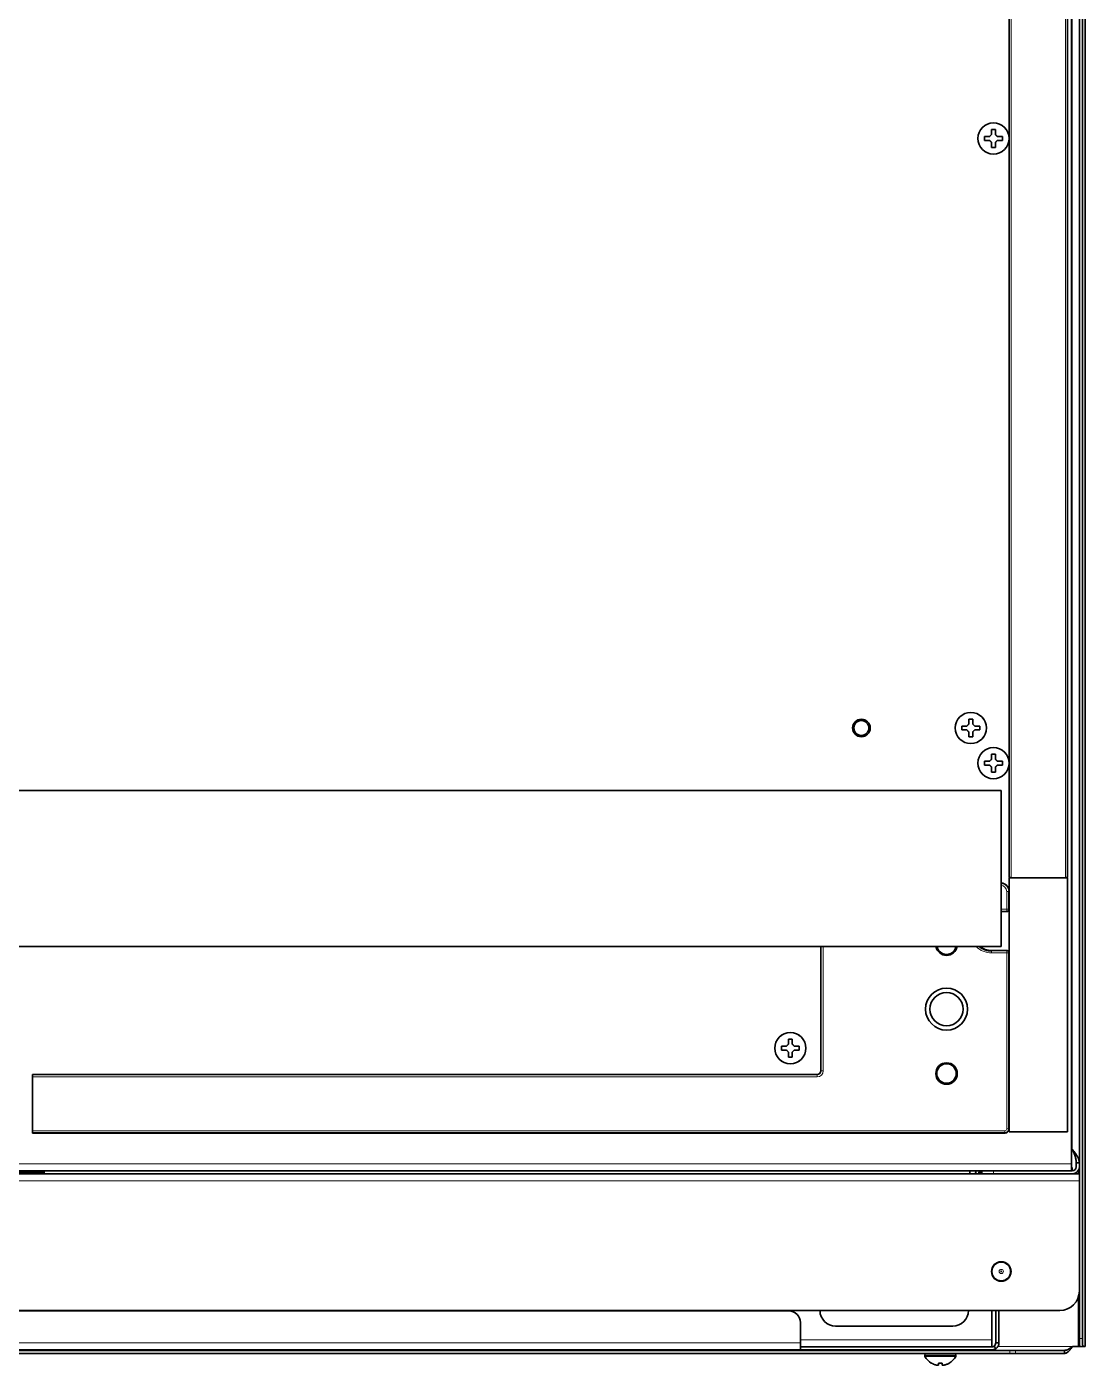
# Model space of a CAD drawing. Header units: millimetres. Extents: x -1803 to 2559, y -1143 to 2136.
# Drawn here: x 1107.6 to 1378.6, y 1450.2 to 1793 of the extents above; entities that cross this region are included whole.
import ezdxf

# ---------------------------------------------------------------- set-up
doc = ezdxf.new("R2010")
doc.units = ezdxf.units.MM

msp = doc.modelspace()

# ---------------------------------------------------------------- linework, layer by layer
at = {"linetype": 'Continuous', "lineweight": 35}
for p, q in [((1378.55, 2020.23), (1378.55, 1455.03)), ((1375.05, 2017.63), (1375.05, 1501.83)), ((1377.05, 1502.03), (1377.05, 2018.43)), ((1377.06, 2018.23), (1377.06, 1457.03)), ((1377.86, 1457.03), (1377.86, 2018.23)), ((1359.05, 2001.18), (1359.05, 1575.18)), ((1374.05, 1575.18), (1374.05, 2001.18)), ((1352.75, 1764.93), (1352.75, 1764.43)), ((1352.75, 1764.43), (1352.75, 1763.93)), ((1357.35, 1764.43), (1357.35, 1764.93)), ((1357.35, 1763.93), (1357.35, 1764.43)), ((1346.95, 1613.93), (1346.95, 1613.43)), ((1346.95, 1613.43), (1346.95, 1612.93)), ((1351.55, 1613.43), (1351.55, 1613.93)), ((1351.55, 1612.93), (1351.55, 1613.43)), ((1352.75, 1604.93), (1352.75, 1604.43)), ((1352.75, 1604.43), (1352.75, 1603.93)), ((1357.35, 1604.43), (1357.35, 1604.93)), ((1357.35, 1603.93), (1357.35, 1604.43)), ((1357.05, 1597.43), (647.05, 1597.43)), ((1357.05, 1557.43), (1357.05, 1597.43)), ((1357.05, 1573.68), (1357.05, 1573.68)), ((1359.05, 1575.03), (1359.05, 1510.03)), ((1374.05, 1575.03), (1359.05, 1575.03)), ((1374.05, 1510.03), (1374.05, 1575.03)), ((1357.05, 1566.43), (1358.55, 1566.43)), ((647.05, 1557.43), (1357.05, 1557.43)), ((1310.85, 1557.43), (1310.85, 1525.68)), ((1358.55, 1556.43), (1354.55, 1556.43)), ((1300.75, 1531.93), (1300.75, 1531.43)), ((1300.75, 1531.43), (1300.75, 1530.93)), ((1305.35, 1531.43), (1305.35, 1531.93)), ((1305.35, 1530.93), (1305.35, 1531.43)), ((1109.05, 1524.58), (1109.05, 1524.68)), ((1309.85, 1524.68), (1109.05, 1524.68)), ((1109.05, 1524.08), (1109.05, 1524.58)), ((1109.05, 1510.29), (1109.05, 1524.08)), ((1109.05, 1509.79), (1109.05, 1510.29)), ((1109.05, 1509.68), (1109.05, 1509.79)), ((1109.05, 1509.68), (1358.05, 1509.68)), ((1359.05, 1510.03), (1374.05, 1510.03)), ((1375.25, 1505.5), (1375.05, 1505.84)), ((1375.05, 1500.03), (1375.05, 1501.83)), ((1376.25, 1501.03), (1376.25, 1502.03)), ((1377.05, 1502.03), (1376.25, 1502.03)), ((1377.05, 1501.03), (1377.05, 1502.03)), ((1377.05, 1499.23), (627.05, 1499.23)), ((629.05, 1500.03), (1375.05, 1500.03)), ((1111.99, 1499.63), (1111.99, 1499.43)), ((1349.05, 1500.03), (1349.05, 1499.23)), ((1352.05, 1500.03), (1352.05, 1499.23)), ((1355.05, 1500.03), (1352.05, 1500.03)), ((1355.05, 1500.03), (1375.25, 1500.03)), ((1361.15, 1500.03), (1361.15, 1500.03)), ((1364.35, 1500.03), (1364.35, 1500.03)), ((1364.85, 1500.03), (1364.85, 1500.03)), ((1375.25, 1500.83), (1375.05, 1500.83)), ((1375.05, 1500.03), (1375.25, 1500.03)), ((1375.25, 1500.03), (1375.25, 1500.83)), ((1377.05, 1499.23), (1377.05, 1497.43)), ((1377.05, 1497.43), (1377.05, 1469.23)), ((1372.05, 1464.23), (632.05, 1464.23)), ((1000.55, 1464.13), (1302.65, 1464.13)), ((1354.65, 1464.23), (1354.65, 1456.73)), ((1355.65, 1464.23), (1355.65, 1455.93)), ((1356.45, 1464.23), (1356.45, 1455.93)), ((1305.65, 1461.13), (1305.65, 1455.93)), ((1314.65, 1460.23), (1344.65, 1460.23)), ((1000.56, 1454.13), (1305.65, 1454.13)), ((1074.91, 1454.03), (1359.26, 1454.03)), ((1305.65, 1454.13), (1305.65, 1455.93)), ((1354.65, 1454.93), (1305.65, 1454.93)), ((1354.65, 1454.13), (1305.65, 1454.13)), ((1339.85, 1454.03), (1339.85, 1454.13)), ((1343.05, 1454.13), (1343.05, 1454.03)), ((1354.65, 1454.93), (1354.65, 1456.73)), ((1355.65, 1454.43), (1355.21, 1455.1)), ((1356.45, 1455.93), (1355.65, 1455.93)), ((1359.26, 1454.03), (1360.68, 1454.03)), ((1360.68, 1454.03), (1373.29, 1454.03)), ((1373.29, 1454.03), (1373.29, 1453.23)), ((1376.75, 1455.03), (1375.29, 1455.03)), ((1377.17, 1455.03), (1376.75, 1455.03)), ((1377.17, 1455.03), (1377.97, 1455.03)), ((1378.55, 1455.03), (1377.97, 1455.03)), ((1378.55, 1455.03), (1378.55, 1455.03)), ((1074.94, 1453.23), (1359.26, 1453.23)), ((1337.45, 1452.63), (1337.45, 1452.83)), ((1339.15, 1450.79), (1339.15, 1450.75)), ((1343.75, 1450.75), (1343.75, 1450.79)), ((1345.45, 1452.83), (1345.45, 1452.63)), ((1359.26, 1453.23), (1360.68, 1453.23)), ((1360.68, 1453.23), (1373.29, 1453.23))]:
    msp.add_line(p, q, dxfattribs=at)
at = {"linetype": 'Continuous', "lineweight": 13}
for p, q in [((1378.55, 2020.23), (1378.55, 1455.03)), ((1375.25, 1505.5), (1375.25, 2014.97)), ((1359.11, 2001.13), (1359.11, 1575.23)), ((1359.61, 1575.23), (1359.61, 2001.13)), ((1373.5, 2001.13), (1373.5, 1575.23)), ((1374, 1575.23), (1374, 2001.13)), ((1357.05, 1573.68), (1357.05, 1573.68)), ((1359.11, 1575.23), (1359.05, 1575.18)), ((1359.11, 1575.23), (1359.61, 1575.23)), ((1374, 1575.23), (1373.5, 1575.23)), ((1374.05, 1575.18), (1374, 1575.23)), ((1358.45, 1571.58), (1358.45, 1567.04)), ((1358.95, 1571.58), (1358.45, 1571.58)), ((1358.95, 1571.58), (1359.05, 1571.68)), ((1358.95, 1567.04), (1358.95, 1571.58)), ((1358.45, 1567.04), (1357.05, 1567.04)), ((1358.95, 1567.04), (1358.45, 1567.04)), ((1358.45, 1566.54), (1358.45, 1567.04)), ((1359.05, 1566.93), (1358.95, 1567.04)), ((1357.05, 1566.54), (1358.45, 1566.54)), ((1358.45, 1566.54), (1358.55, 1566.43)), ((1310.96, 1557.43), (1310.96, 1525.58)), ((1311.46, 1525.58), (1311.46, 1557.43)), ((1354.55, 1556.33), (1354.55, 1556.43)), ((1358.55, 1556.43), (1358.45, 1556.33)), ((1354.55, 1556.33), (1354.55, 1555.83)), ((1358.45, 1556.33), (1354.55, 1556.33)), ((1354.55, 1555.83), (1358.45, 1555.83)), ((1358.45, 1556.33), (1358.45, 1555.83)), ((1358.95, 1555.83), (1358.45, 1555.83)), ((1358.45, 1555.83), (1358.45, 1510.79)), ((1358.95, 1555.83), (1359.05, 1555.93)), ((1358.95, 1510.79), (1358.95, 1555.83)), ((1310.96, 1525.58), (1310.85, 1525.68)), ((1310.96, 1525.58), (1311.46, 1525.58)), ((1309.96, 1524.58), (1109.05, 1524.58)), ((1109.05, 1524.08), (1309.96, 1524.08)), ((1309.85, 1524.68), (1309.96, 1524.58)), ((1309.96, 1524.58), (1309.96, 1524.08)), ((1357.95, 1510.29), (1109.05, 1510.29)), ((1109.05, 1509.79), (1357.95, 1509.79)), ((1357.95, 1509.79), (1357.95, 1510.29)), ((1357.95, 1509.79), (1358.05, 1509.68)), ((1358.95, 1510.79), (1358.45, 1510.79)), ((1359.05, 1510.68), (1358.95, 1510.79)), ((1375.05, 1501.83), (629.05, 1501.83)), ((1103.99, 1499.63), (1111.99, 1499.63)), ((1103.99, 1499.43), (1111.99, 1499.43)), ((1355.05, 1500.03), (1355.05, 1499.23)), ((1376.75, 1500.04), (1376.75, 1499.23)), ((627.05, 1497.43), (1377.05, 1497.43)), ((1376.75, 1467.53), (1376.75, 1455.03)), ((1377.86, 1457.03), (1377.06, 1457.03)), ((1000.56, 1455.93), (1305.65, 1455.93)), ((1305.65, 1456.73), (1354.65, 1456.73)), ((1355.08, 1455.03), (1354.65, 1455.03)), ((1375.29, 1455.03), (1356.2, 1455.03)), ((1359.26, 1453.23), (1359.26, 1454.03)), ((1360.68, 1454.03), (1360.68, 1453.23)), ((1337.45, 1452.83), (1345.45, 1452.83)), ((1337.45, 1452.63), (1345.45, 1452.63)), ((1337.51, 1452.43), (1345.4, 1452.43))]:
    msp.add_line(p, q, dxfattribs=at)
at = {"linetype": 'Continuous', "lineweight": 35}
for centre, radius in [((1355.05, 1764.43), 4), ((1321.25, 1613.43), 2.25), ((1321.25, 1613.43), 1.9), ((1349.25, 1613.43), 4), ((1355.05, 1604.43), 4), ((1343.05, 1541.43), 5.38), ((1343.05, 1541.43), 4.25), ((1303.05, 1531.43), 4), ((1343.05, 1524.93), 2.75), ((1343.05, 1524.93), 2.5), ((1357.05, 1474.23), 2.5)]:
    msp.add_circle(centre, radius, dxfattribs=at)
at = {"linetype": 'Continuous', "lineweight": 13}
for centre, radius in [((1355.05, 1764.43), 3.95), ((1349.25, 1613.43), 3.95), ((1355.05, 1604.43), 3.95), ((1303.05, 1531.43), 3.95), ((1357.05, 1474.23), 0.548), ((1357.05, 1474.23), 0.132)]:
    msp.add_circle(centre, radius, dxfattribs=at)
at = {"linetype": 'Continuous', "lineweight": 35}
for centre, radius, start, end in [((1343.05, 1557.93), 2.75, 190.4794, 349.5263), ((1343.05, 1557.93), 2.5, 191.5369, 348.4575), ((1354.55, 1561.43), 5.11, 231.5784, 270), ((1354.55, 1561.43), 5, 233.1281, 270), ((1111.59, 1499.63), 0.4, 0, 90), ((1111.59, 1499.43), 0.4, 329.6988, 0), ((1352.05, 1499.23), 1.6, 149.9991, 180), ((1352.05, 1499.23), 0.8, 90, 180), ((1352.85, 1498.43), 1.6, 120.0009, 149.9977), ((1375.25, 1501.03), 1.8, 270, 0), ((1375.25, 1501.03), 1, 270, 0), ((1357.05, 1474.23), 2.4, 90, 270), ((1357.05, 1474.23), 2.4, 270, 90), ((1372.05, 1469.23), 5, 270, 0), ((1302.65, 1461.13), 3, 0, 90), ((1314.65, 1464.23), 4, 180, 270), ((1344.65, 1464.23), 4, 270, 0), ((1354.65, 1455.93), 1, 270, 303.749), ((1354.65, 1455.93), 1.8, 270, 303.749), ((1337.85, 1452.83), 0.4, 90, 180), ((1337.85, 1452.63), 0.4, 180, 210.3012), ((1341.65, 1454.85), 4.8, 210.3012, 238.6273), ((1341.25, 1454.85), 4.8, 301.3727, 329.6988), ((1345.05, 1452.83), 0.4, 0, 90), ((1345.05, 1452.63), 0.4, 329.6988, 0)]:
    msp.add_arc(centre, radius, start, end, dxfattribs=at)
at = {"linetype": 'Continuous', "lineweight": 13}
msp.add_arc((1354.55, 1561.43), 5.61, 225.5316, 270, dxfattribs=at)
at = {"linetype": 'Continuous', "lineweight": 13, "extrusion": (0, 0, -1)}
for centre, major_axis, ratio, start_param, end_param in [((1356.95, 1571.58), (-1.42, -1.42), 0.999391, 2.356803, 3.926382), ((1360.11, 1575.23), (0.354, 0.354), 0.999695, 3.510192, 3.926839), ((1373, 1575.23), (-0.354, 0.354), 0.999695, 2.356347, 2.772993), ((1309.96, 1525.58), (0.709, -0.709), 0.997569, 5.498396, 7.067974), ((1357.95, 1510.79), (-0.354, 0.354), 0.998783, 2.356803, 3.926382), ((1357.95, 1510.79), (0.707, -0.707), 0.999999, 5.498396, 7.067974)]:
    msp.add_ellipse(centre, major_axis=major_axis, ratio=ratio, start_param=start_param, end_param=end_param, dxfattribs=at)
at = {"linetype": 'Continuous', "lineweight": 35, "extrusion": (-1.97215e-31, -1.17146e-15, -1)}
msp.add_ellipse((1357.05, 1571.68), major_axis=(-1.42, -1.42), ratio=0.998783, start_param=2.356803, end_param=3.926382, dxfattribs=at)
at = {"linetype": 'Continuous', "lineweight": 13, "extrusion": (-3.9443e-31, -1.17146e-15, -1)}
msp.add_ellipse((1360.11, 1575.23), major_axis=(-0.707, -0.707), ratio=1, start_param=0.58145, end_param=0.785246, dxfattribs=at)
at = {"linetype": 'Continuous', "lineweight": 13, "extrusion": (1.97215e-31, -1.17146e-15, -1)}
for centre, major_axis, ratio, start_param, end_param in [((1373, 1575.23), (0.707, -0.707), 1, 5.497939, 5.701735), ((1309.96, 1525.58), (1.06, -1.06), 0.998783, 5.498396, 7.067974)]:
    msp.add_ellipse(centre, major_axis=major_axis, ratio=ratio, start_param=start_param, end_param=end_param, dxfattribs=at)
at = {"linetype": 'Continuous', "lineweight": 13, "extrusion": (-1.97215e-31, -1.17146e-15, -1)}
msp.add_ellipse((1356.95, 1571.58), major_axis=(-1.06, -1.06), ratio=0.998783, start_param=2.356803, end_param=3.926382, dxfattribs=at)
at = {"linetype": 'Continuous', "lineweight": 13, "extrusion": (-2.95823e-31, -1.17146e-15, -1)}
msp.add_ellipse((1358.45, 1567.04), major_axis=(-0.354, -0.354), ratio=0.998783, start_param=3.9276, end_param=5.497178, dxfattribs=at)
at = {"linetype": 'Continuous', "lineweight": 35, "extrusion": (0, 0, -1)}
for centre, major_axis, ratio, start_param, end_param in [((1358.55, 1566.93), (-0.354, 0.354), 0.998783, 2.356803, 3.926382), ((1358.05, 1510.68), (-0.708, 0.708), 0.998783, 2.356803, 3.926382), ((1377.17, 1457.03), (0, 2), 0.052336, 3.141593, 4.712389), ((1377.97, 1457.03), (0, -2), 0.052336, 0, 1.570796)]:
    msp.add_ellipse(centre, major_axis=major_axis, ratio=ratio, start_param=start_param, end_param=end_param, dxfattribs=at)
at = {"linetype": 'Continuous', "lineweight": 35, "extrusion": (-9.86076e-32, -1.17146e-15, -1)}
msp.add_ellipse((1358.55, 1555.93), major_axis=(-0.354, -0.354), ratio=0.998783, start_param=2.356803, end_param=3.926382, dxfattribs=at)
at = {"linetype": 'Continuous', "lineweight": 13, "extrusion": (4.93038e-31, -1.17146e-15, -1)}
msp.add_ellipse((1358.45, 1555.83), major_axis=(0.354, -0.354), ratio=0.998783, start_param=3.9276, end_param=5.497178, dxfattribs=at)
at = {"linetype": 'Continuous', "lineweight": 35, "extrusion": (3.9443e-31, -1.17146e-15, -1)}
msp.add_ellipse((1309.85, 1525.68), major_axis=(0.708, -0.708), ratio=0.998783, start_param=5.498396, end_param=7.067974, dxfattribs=at)
at = {"linetype": 'Continuous', "lineweight": 35}
for points in [[(1355.55, 1766.73), (1355.39, 1766.73), (1355.05, 1766.73), (1354.72, 1766.73), (1354.55, 1766.73)], [(1355.55, 1765.43), (1355.55, 1765.49), (1355.55, 1765.59), (1355.55, 1765.76), (1355.55, 1765.91), (1355.55, 1766.07), (1355.55, 1766.22), (1355.55, 1766.38), (1355.55, 1766.54), (1355.55, 1766.67), (1355.55, 1766.73)], [(1354.05, 1764.93), (1354, 1764.93), (1353.89, 1764.93), (1353.73, 1764.93), (1353.57, 1764.93), (1353.41, 1764.93), (1353.26, 1764.93), (1353.11, 1764.93), (1352.94, 1764.93), (1352.82, 1764.93), (1352.75, 1764.93)], [(1354.55, 1765.43), (1354.53, 1765.41), (1354.48, 1765.35), (1354.4, 1765.28), (1354.33, 1765.21), (1354.26, 1765.14), (1354.19, 1765.07), (1354.12, 1765), (1354.08, 1764.95), (1354.05, 1764.93)], [(1354.05, 1763.93), (1354.08, 1763.91), (1354.12, 1763.86), (1354.2, 1763.79), (1354.27, 1763.72), (1354.34, 1763.65), (1354.41, 1763.57), (1354.48, 1763.5), (1354.53, 1763.46), (1354.55, 1763.43)], [(1354.55, 1763.43), (1354.55, 1763.38), (1354.55, 1763.27), (1354.55, 1763.11), (1354.55, 1762.95), (1354.55, 1762.79), (1354.55, 1762.64), (1354.55, 1762.48), (1354.55, 1762.32), (1354.55, 1762.2), (1354.55, 1762.13)], [(1354.55, 1762.13), (1354.72, 1762.13), (1355.05, 1762.13), (1355.39, 1762.13), (1355.55, 1762.13)], [(1356.05, 1764.93), (1356.03, 1764.96), (1355.98, 1765), (1355.91, 1765.07), (1355.84, 1765.15), (1355.77, 1765.22), (1355.7, 1765.29), (1355.62, 1765.36), (1355.58, 1765.41), (1355.55, 1765.43)], [(1355.55, 1763.43), (1355.58, 1763.46), (1355.63, 1763.51), (1355.7, 1763.58), (1355.78, 1763.65), (1355.85, 1763.72), (1355.92, 1763.79), (1355.98, 1763.86), (1356.03, 1763.91), (1356.05, 1763.93)], [(1356.05, 1763.93), (1356.11, 1763.93), (1356.22, 1763.93), (1356.38, 1763.93), (1356.54, 1763.93), (1356.69, 1763.93), (1356.84, 1763.93), (1357, 1763.93), (1357.17, 1763.93), (1357.29, 1763.93), (1357.35, 1763.93)], [(1349.75, 1615.73), (1349.59, 1615.73), (1349.25, 1615.73), (1348.92, 1615.73), (1348.75, 1615.73)], [(1349.75, 1614.43), (1349.75, 1614.49), (1349.75, 1614.59), (1349.75, 1614.76), (1349.75, 1614.91), (1349.75, 1615.07), (1349.75, 1615.22), (1349.75, 1615.38), (1349.75, 1615.54), (1349.75, 1615.67), (1349.75, 1615.73)], [(1348.25, 1613.93), (1348.2, 1613.93), (1348.09, 1613.93), (1347.93, 1613.93), (1347.77, 1613.93), (1347.61, 1613.93), (1347.46, 1613.93), (1347.31, 1613.93), (1347.14, 1613.93), (1347.02, 1613.93), (1346.95, 1613.93)], [(1348.75, 1614.43), (1348.73, 1614.41), (1348.68, 1614.35), (1348.6, 1614.28), (1348.53, 1614.21), (1348.46, 1614.14), (1348.39, 1614.07), (1348.32, 1614), (1348.28, 1613.95), (1348.25, 1613.93)], [(1348.25, 1612.93), (1348.28, 1612.91), (1348.32, 1612.86), (1348.4, 1612.79), (1348.47, 1612.72), (1348.54, 1612.65), (1348.61, 1612.57), (1348.68, 1612.5), (1348.73, 1612.46), (1348.75, 1612.43)], [(1348.75, 1612.43), (1348.75, 1612.38), (1348.75, 1612.27), (1348.75, 1612.11), (1348.75, 1611.95), (1348.75, 1611.79), (1348.75, 1611.64), (1348.75, 1611.48), (1348.75, 1611.32), (1348.75, 1611.2), (1348.75, 1611.13)], [(1350.25, 1613.93), (1350.23, 1613.96), (1350.18, 1614), (1350.11, 1614.07), (1350.04, 1614.15), (1349.97, 1614.22), (1349.9, 1614.29), (1349.82, 1614.36), (1349.78, 1614.41), (1349.75, 1614.43)], [(1349.75, 1612.43), (1349.78, 1612.46), (1349.83, 1612.51), (1349.9, 1612.58), (1349.98, 1612.65), (1350.05, 1612.72), (1350.12, 1612.79), (1350.18, 1612.86), (1350.23, 1612.91), (1350.25, 1612.93)], [(1350.25, 1612.93), (1350.31, 1612.93), (1350.42, 1612.93), (1350.58, 1612.93), (1350.74, 1612.93), (1350.89, 1612.93), (1351.04, 1612.93), (1351.2, 1612.93), (1351.37, 1612.93), (1351.49, 1612.93), (1351.55, 1612.93)], [(1348.75, 1611.13), (1348.92, 1611.13), (1349.25, 1611.13), (1349.59, 1611.13), (1349.75, 1611.13)], [(1354.05, 1604.93), (1354, 1604.93), (1353.89, 1604.93), (1353.73, 1604.93), (1353.57, 1604.93), (1353.41, 1604.93), (1353.26, 1604.93), (1353.11, 1604.93), (1352.94, 1604.93), (1352.82, 1604.93), (1352.75, 1604.93)], [(1354.55, 1605.43), (1354.53, 1605.41), (1354.48, 1605.35), (1354.4, 1605.28), (1354.33, 1605.21), (1354.26, 1605.14), (1354.19, 1605.07), (1354.12, 1605), (1354.08, 1604.95), (1354.05, 1604.93)], [(1355.55, 1606.73), (1355.39, 1606.73), (1355.05, 1606.73), (1354.72, 1606.73), (1354.55, 1606.73)], [(1355.55, 1605.43), (1355.55, 1605.49), (1355.55, 1605.59), (1355.55, 1605.76), (1355.55, 1605.91), (1355.55, 1606.07), (1355.55, 1606.22), (1355.55, 1606.38), (1355.55, 1606.54), (1355.55, 1606.67), (1355.55, 1606.73)], [(1356.05, 1604.93), (1356.03, 1604.96), (1355.98, 1605), (1355.91, 1605.07), (1355.84, 1605.15), (1355.77, 1605.22), (1355.7, 1605.29), (1355.62, 1605.36), (1355.58, 1605.41), (1355.55, 1605.43)], [(1354.05, 1603.93), (1354.08, 1603.91), (1354.12, 1603.86), (1354.2, 1603.79), (1354.27, 1603.72), (1354.34, 1603.65), (1354.41, 1603.57), (1354.48, 1603.5), (1354.53, 1603.46), (1354.55, 1603.43)], [(1354.55, 1603.43), (1354.55, 1603.38), (1354.55, 1603.27), (1354.55, 1603.11), (1354.55, 1602.95), (1354.55, 1602.79), (1354.55, 1602.64), (1354.55, 1602.48), (1354.55, 1602.32), (1354.55, 1602.2), (1354.55, 1602.13)], [(1354.55, 1602.13), (1354.72, 1602.13), (1355.05, 1602.13), (1355.39, 1602.13), (1355.55, 1602.13)], [(1355.55, 1603.43), (1355.58, 1603.46), (1355.63, 1603.51), (1355.7, 1603.58), (1355.78, 1603.65), (1355.85, 1603.72), (1355.92, 1603.79), (1355.98, 1603.86), (1356.03, 1603.91), (1356.05, 1603.93)], [(1356.05, 1603.93), (1356.11, 1603.93), (1356.22, 1603.93), (1356.38, 1603.93), (1356.54, 1603.93), (1356.69, 1603.93), (1356.84, 1603.93), (1357, 1603.93), (1357.17, 1603.93), (1357.29, 1603.93), (1357.35, 1603.93)], [(1302.55, 1532.43), (1302.53, 1532.41), (1302.48, 1532.35), (1302.4, 1532.28), (1302.33, 1532.21), (1302.26, 1532.14), (1302.19, 1532.07), (1302.12, 1532), (1302.08, 1531.95), (1302.05, 1531.93)], [(1303.55, 1533.73), (1303.39, 1533.73), (1303.05, 1533.73), (1302.72, 1533.73), (1302.55, 1533.73)], [(1303.55, 1532.43), (1303.55, 1532.49), (1303.55, 1532.59), (1303.55, 1532.76), (1303.55, 1532.91), (1303.55, 1533.07), (1303.55, 1533.22), (1303.55, 1533.38), (1303.55, 1533.54), (1303.55, 1533.67), (1303.55, 1533.73)], [(1304.05, 1531.93), (1304.03, 1531.96), (1303.98, 1532), (1303.91, 1532.07), (1303.84, 1532.15), (1303.77, 1532.22), (1303.7, 1532.29), (1303.62, 1532.36), (1303.58, 1532.41), (1303.55, 1532.43)], [(1302.05, 1531.93), (1302, 1531.93), (1301.89, 1531.93), (1301.73, 1531.93), (1301.57, 1531.93), (1301.41, 1531.93), (1301.26, 1531.93), (1301.11, 1531.93), (1300.94, 1531.93), (1300.82, 1531.93), (1300.75, 1531.93)], [(1302.05, 1530.93), (1302.08, 1530.91), (1302.12, 1530.86), (1302.2, 1530.79), (1302.27, 1530.72), (1302.34, 1530.65), (1302.41, 1530.57), (1302.48, 1530.5), (1302.53, 1530.46), (1302.55, 1530.43)], [(1302.55, 1530.43), (1302.55, 1530.38), (1302.55, 1530.27), (1302.55, 1530.11), (1302.55, 1529.95), (1302.55, 1529.79), (1302.55, 1529.64), (1302.55, 1529.48), (1302.55, 1529.32), (1302.55, 1529.2), (1302.55, 1529.13)], [(1302.55, 1529.13), (1302.72, 1529.13), (1303.05, 1529.13), (1303.39, 1529.13), (1303.55, 1529.13)], [(1303.55, 1530.43), (1303.58, 1530.46), (1303.63, 1530.51), (1303.7, 1530.58), (1303.78, 1530.65), (1303.85, 1530.72), (1303.92, 1530.79), (1303.98, 1530.86), (1304.03, 1530.91), (1304.05, 1530.93)], [(1304.05, 1530.93), (1304.11, 1530.93), (1304.22, 1530.93), (1304.38, 1530.93), (1304.54, 1530.93), (1304.69, 1530.93), (1304.84, 1530.93), (1305, 1530.93), (1305.17, 1530.93), (1305.29, 1530.93), (1305.35, 1530.93)], [(1375.25, 1505.5), (1375.33, 1505.4), (1375.49, 1505.21), (1375.72, 1504.92), (1375.94, 1504.63), (1376.16, 1504.34), (1376.35, 1504.05), (1376.53, 1503.76), (1376.69, 1503.47), (1376.82, 1503.19), (1376.92, 1502.9), (1377, 1502.61), (1377.04, 1502.32), (1377.05, 1502.13), (1377.05, 1502.03)], [(1340.45, 1450.24), (1340.4, 1450.25), (1340.29, 1450.28), (1340.13, 1450.33), (1339.97, 1450.39), (1339.81, 1450.45), (1339.66, 1450.51), (1339.51, 1450.59), (1339.34, 1450.68), (1339.22, 1450.75), (1339.15, 1450.79)], [(1340.95, 1450.24), (1340.93, 1450.23), (1340.88, 1450.23), (1340.8, 1450.22), (1340.73, 1450.22), (1340.66, 1450.22), (1340.59, 1450.22), (1340.52, 1450.23), (1340.48, 1450.23), (1340.45, 1450.24)], [(1341.95, 1450.79), (1341.79, 1450.76), (1341.45, 1450.74), (1341.12, 1450.76), (1340.95, 1450.79)], [(1341.95, 1450.24), (1341.95, 1450.25), (1341.95, 1450.28), (1341.95, 1450.33), (1341.95, 1450.39), (1341.95, 1450.45), (1341.95, 1450.51), (1341.95, 1450.59), (1341.95, 1450.68), (1341.95, 1450.75), (1341.95, 1450.79)], [(1342.45, 1450.24), (1342.43, 1450.23), (1342.38, 1450.23), (1342.31, 1450.22), (1342.24, 1450.22), (1342.17, 1450.22), (1342.1, 1450.22), (1342.02, 1450.23), (1341.98, 1450.23), (1341.95, 1450.24)]]:
    msp.add_open_spline(points, degree=3, dxfattribs=at)
for points, knots in [([(1354.55, 1766.73), (1354.55, 1766.53), (1354.55, 1766.32), (1354.55, 1765.99), (1354.55, 1765.88), (1354.55, 1765.66), (1354.55, 1765.55), (1354.55, 1765.43)], [0, 0, 0, 0, 0.5, 0.5, 0.75, 0.75, 1, 1, 1, 1]), ([(1352.75, 1763.93), (1352.96, 1763.93), (1353.17, 1763.93), (1353.49, 1763.93), (1353.6, 1763.93), (1353.82, 1763.93), (1353.94, 1763.93), (1354.05, 1763.93)], [0, 0, 0, 0, 0.5, 0.5, 0.75, 0.75, 1, 1, 1, 1]), ([(1355.55, 1762.13), (1355.55, 1762.33), (1355.55, 1762.54), (1355.55, 1762.87), (1355.55, 1762.98), (1355.55, 1763.2), (1355.55, 1763.32), (1355.55, 1763.43)], [0, 0, 0, 0, 0.5, 0.5, 0.75, 0.75, 1, 1, 1, 1]), ([(1357.35, 1764.93), (1357.15, 1764.93), (1356.94, 1764.93), (1356.62, 1764.93), (1356.51, 1764.93), (1356.28, 1764.93), (1356.17, 1764.93), (1356.05, 1764.93)], [0, 0, 0, 0, 0.5, 0.5, 0.75, 0.75, 1, 1, 1, 1]), ([(1348.75, 1615.73), (1348.75, 1615.53), (1348.75, 1615.32), (1348.75, 1614.99), (1348.75, 1614.88), (1348.75, 1614.66), (1348.75, 1614.55), (1348.75, 1614.43)], [0, 0, 0, 0, 0.5, 0.5, 0.75, 0.75, 1, 1, 1, 1]), ([(1346.95, 1612.93), (1347.16, 1612.93), (1347.37, 1612.93), (1347.69, 1612.93), (1347.8, 1612.93), (1348.02, 1612.93), (1348.14, 1612.93), (1348.25, 1612.93)], [0, 0, 0, 0, 0.5, 0.5, 0.75, 0.75, 1, 1, 1, 1]), ([(1349.75, 1611.13), (1349.75, 1611.33), (1349.75, 1611.54), (1349.75, 1611.87), (1349.75, 1611.98), (1349.75, 1612.2), (1349.75, 1612.32), (1349.75, 1612.43)], [0, 0, 0, 0, 0.5, 0.5, 0.75, 0.75, 1, 1, 1, 1]), ([(1351.55, 1613.93), (1351.35, 1613.93), (1351.14, 1613.93), (1350.82, 1613.93), (1350.71, 1613.93), (1350.48, 1613.93), (1350.37, 1613.93), (1350.25, 1613.93)], [0, 0, 0, 0, 0.5, 0.5, 0.75, 0.75, 1, 1, 1, 1]), ([(1354.55, 1606.73), (1354.55, 1606.53), (1354.55, 1606.32), (1354.55, 1605.99), (1354.55, 1605.88), (1354.55, 1605.66), (1354.55, 1605.55), (1354.55, 1605.43)], [0, 0, 0, 0, 0.5, 0.5, 0.75, 0.75, 1, 1, 1, 1]), ([(1357.35, 1604.93), (1357.15, 1604.93), (1356.94, 1604.93), (1356.62, 1604.93), (1356.51, 1604.93), (1356.28, 1604.93), (1356.17, 1604.93), (1356.05, 1604.93)], [0, 0, 0, 0, 0.5, 0.5, 0.75, 0.75, 1, 1, 1, 1]), ([(1352.75, 1603.93), (1352.96, 1603.93), (1353.17, 1603.93), (1353.49, 1603.93), (1353.6, 1603.93), (1353.82, 1603.93), (1353.94, 1603.93), (1354.05, 1603.93)], [0, 0, 0, 0, 0.5, 0.5, 0.75, 0.75, 1, 1, 1, 1]), ([(1355.55, 1602.13), (1355.55, 1602.33), (1355.55, 1602.54), (1355.55, 1602.87), (1355.55, 1602.98), (1355.55, 1603.2), (1355.55, 1603.32), (1355.55, 1603.43)], [0, 0, 0, 0, 0.5, 0.5, 0.75, 0.75, 1, 1, 1, 1]), ([(1302.55, 1533.73), (1302.55, 1533.53), (1302.55, 1533.32), (1302.55, 1532.99), (1302.55, 1532.88), (1302.55, 1532.66), (1302.55, 1532.55), (1302.55, 1532.43)], [0, 0, 0, 0, 0.5, 0.5, 0.75, 0.75, 1, 1, 1, 1]), ([(1300.75, 1530.93), (1300.96, 1530.93), (1301.17, 1530.93), (1301.49, 1530.93), (1301.6, 1530.93), (1301.82, 1530.93), (1301.94, 1530.93), (1302.05, 1530.93)], [0, 0, 0, 0, 0.5, 0.5, 0.75, 0.75, 1, 1, 1, 1]), ([(1303.55, 1529.13), (1303.55, 1529.33), (1303.55, 1529.54), (1303.55, 1529.87), (1303.55, 1529.98), (1303.55, 1530.2), (1303.55, 1530.32), (1303.55, 1530.43)], [0, 0, 0, 0, 0.5, 0.5, 0.75, 0.75, 1, 1, 1, 1]), ([(1305.35, 1531.93), (1305.15, 1531.93), (1304.94, 1531.93), (1304.62, 1531.93), (1304.51, 1531.93), (1304.28, 1531.93), (1304.17, 1531.93), (1304.05, 1531.93)], [0, 0, 0, 0, 0.5, 0.5, 0.75, 0.75, 1, 1, 1, 1]), ([(1375.25, 1505.5), (1375.32, 1505.35), (1375.38, 1505.21), (1375.51, 1504.92), (1375.58, 1504.77), (1375.7, 1504.49), (1375.75, 1504.34), (1375.86, 1504.05), (1375.91, 1503.91), (1376.01, 1503.62), (1376.05, 1503.47), (1376.12, 1503.19), (1376.15, 1503.04), (1376.2, 1502.75), (1376.22, 1502.61), (1376.25, 1502.32), (1376.25, 1502.18), (1376.25, 1502.03)], [0, 0, 0, 0, 0.125, 0.125, 0.25, 0.25, 0.375, 0.375, 0.5, 0.5, 0.625, 0.625, 0.75, 0.75, 0.875, 0.875, 1, 1, 1, 1]), ([(1355.21, 1455.1), (1355.34, 1455.19), (1355.46, 1455.32), (1355.61, 1455.6), (1355.65, 1455.77), (1355.65, 1455.93)], [0, 0, 0, 0, 0.5, 0.5, 1, 1, 1, 1]), ([(1355.65, 1454.43), (1355.78, 1454.52), (1355.89, 1454.61), (1356.09, 1454.83), (1356.17, 1454.95), (1356.31, 1455.21), (1356.36, 1455.35), (1356.43, 1455.64), (1356.45, 1455.78), (1356.45, 1455.93)], [0, 0, 0, 0, 0.25, 0.25, 0.5, 0.5, 0.75, 0.75, 1, 1, 1, 1]), ([(1375.29, 1455.03), (1375.21, 1454.97), (1375.13, 1454.9), (1375.02, 1454.82), (1375, 1454.81), (1374.96, 1454.77), (1374.94, 1454.76), (1374.88, 1454.71), (1374.83, 1454.68), (1374.71, 1454.59), (1374.63, 1454.53), (1374.46, 1454.42), (1374.38, 1454.37), (1374.21, 1454.28), (1374.13, 1454.24), (1373.96, 1454.16), (1373.88, 1454.13), (1373.75, 1454.1), (1373.71, 1454.08), (1373.65, 1454.07), (1373.63, 1454.07), (1373.58, 1454.06), (1373.48, 1454.04), (1373.38, 1454.03), (1373.29, 1454.03)], [0, 0, 0, 0, 0.125, 0.125, 0.15625, 0.15625, 0.1875, 0.1875, 0.25, 0.25, 0.375, 0.375, 0.5, 0.5, 0.625, 0.625, 0.75, 0.75, 0.8125, 0.8125, 0.84375, 0.84375, 0.875, 1, 1, 1, 1]), ([(1373.29, 1453.23), (1373.38, 1453.23), (1373.46, 1453.24), (1373.58, 1453.28), (1373.63, 1453.29), (1373.69, 1453.32), (1373.71, 1453.33), (1373.75, 1453.35), (1373.77, 1453.36), (1373.88, 1453.41), (1373.96, 1453.47), (1374.13, 1453.6), (1374.21, 1453.67), (1374.38, 1453.84), (1374.46, 1453.93), (1374.58, 1454.08), (1374.63, 1454.13), (1374.69, 1454.21), (1374.71, 1454.23), (1374.75, 1454.29), (1374.77, 1454.32), (1374.88, 1454.45), (1374.96, 1454.57), (1375.13, 1454.8), (1375.21, 1454.91), (1375.29, 1455.03)], [0, 0, 0, 0, 0.125, 0.125, 0.1875, 0.1875, 0.21875, 0.21875, 0.25, 0.25, 0.375, 0.375, 0.5, 0.5, 0.625, 0.625, 0.6875, 0.6875, 0.71875, 0.71875, 0.75, 0.75, 0.875, 0.875, 1, 1, 1, 1]), ([(1340.95, 1450.79), (1340.95, 1450.66), (1340.95, 1450.55), (1340.95, 1450.42), (1340.95, 1450.37), (1340.95, 1450.3), (1340.95, 1450.27), (1340.95, 1450.24)], [0, 0, 0, 0, 0.5, 0.5, 0.75, 0.75, 1, 1, 1, 1]), ([(1343.75, 1450.79), (1343.55, 1450.66), (1343.34, 1450.55), (1343.02, 1450.42), (1342.91, 1450.37), (1342.68, 1450.3), (1342.57, 1450.27), (1342.45, 1450.24)], [0, 0, 0, 0, 0.5, 0.5, 0.75, 0.75, 1, 1, 1, 1])]:
    msp.add_open_spline(points, degree=3, knots=knots, dxfattribs=at)

doc.saveas('drawing.dxf')
